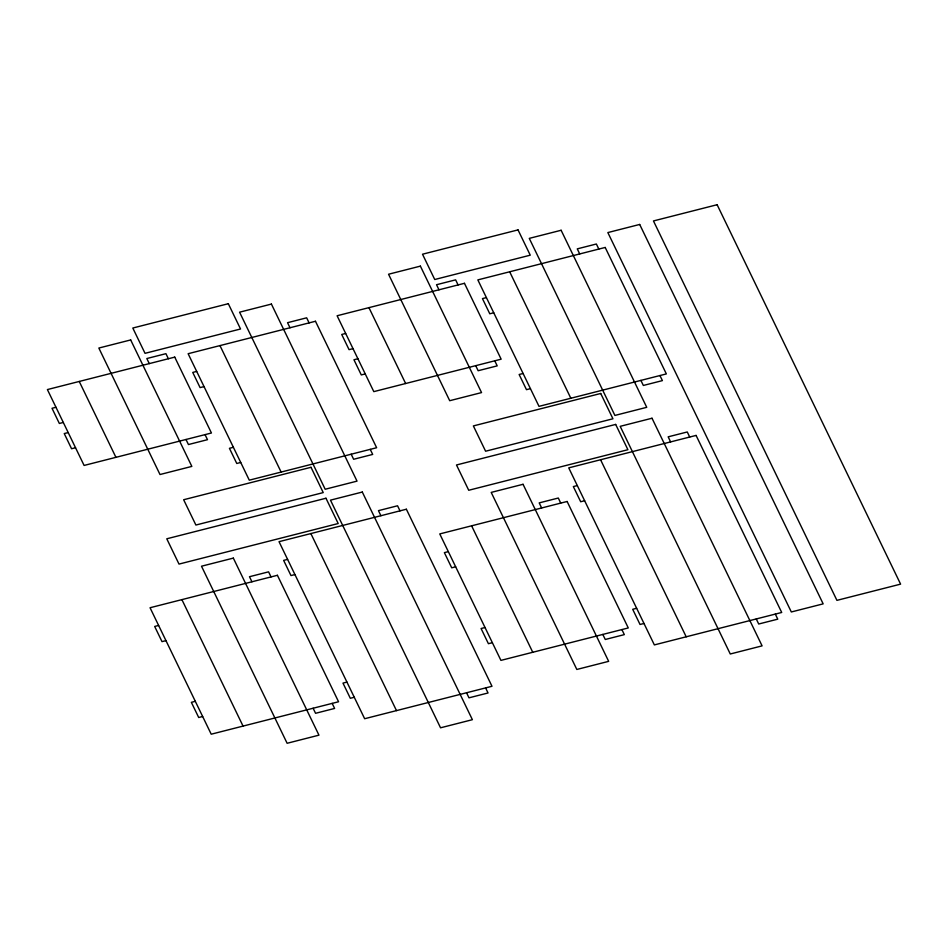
<?xml version="1.0" encoding="UTF-8"?>
<svg xmlns="http://www.w3.org/2000/svg" width="948" height="948" viewBox="0 0 948 948"><rect width="100%" height="100%" fill="white"/><g stroke="black" fill="none" stroke-linecap="round" stroke-linejoin="round"><path stroke-width="1.42" d="M55.968 407.273L52.01 408.28L59.345 423.46L63.303 422.453M196.698 371.415L192.74 372.422L200.075 387.602L204.033 386.594M345.676 333.459L341.718 334.466L349.054 349.646L353.012 348.639M486.407 297.601L482.449 298.608L489.784 313.788L493.742 312.781M68.197 432.561L64.239 433.568L71.574 448.748L75.532 447.74M357.906 358.747L353.948 359.754L361.283 374.934L365.241 373.927M233.386 447.302L229.428 448.309L236.775 463.477L240.721 462.47M523.095 373.476L519.137 374.496L526.484 389.664L530.442 388.656M287.588 559.379L283.63 560.386L290.977 575.566L294.923 574.559M577.296 485.566L573.339 486.573L580.686 501.753L584.643 500.745M158.624 625.443L154.666 626.45L162.001 641.63L165.959 640.623M448.333 551.629L444.375 552.637L451.71 567.816L455.668 566.809M195.312 701.319L191.366 702.326L198.701 717.506L202.659 716.498M485.021 627.505L481.074 628.512L488.41 643.692L492.368 642.685M346.932 682.098L342.975 683.105L350.322 698.285L354.279 697.278M636.641 608.284L632.695 609.291L640.03 624.471L643.988 623.464M598.816 249.075L596.363 244.003L577.261 248.874L579.714 253.934M659.95 375.55L662.403 380.61L643.348 385.457L640.895 380.397M689.717 437.04L687.264 431.968L668.162 436.838L670.615 441.898M775.31 614.103L777.763 619.163L758.708 624.009L756.255 618.949M509.68 271.78L570.838 398.255M600.57 459.744L686.198 636.807M458.085 284.933L455.632 279.861L436.53 284.72L438.983 289.792M494.761 360.821L497.202 365.869L478.148 370.727L475.706 365.667M560.742 503.104L558.301 498.032L539.199 502.89L541.64 507.962M621.888 629.567L624.329 634.627L605.274 639.485L602.821 634.425M368.95 307.638L405.637 383.525M471.606 525.808L532.764 652.283M309.107 322.889L306.654 317.817L287.552 322.687L290.005 327.759M370.241 449.364L372.694 454.424L353.628 459.27L351.187 454.211M400.009 510.854L397.556 505.782L378.453 510.652L380.906 515.724M485.601 687.916L488.054 692.976L468.987 697.823L466.546 692.763M219.972 345.593L281.129 472.068M310.861 533.558L396.489 710.621M168.377 358.747L165.924 353.675L146.822 358.534L149.274 363.605M205.052 434.634L207.494 439.682L188.439 444.541L185.998 439.481M271.033 576.917L268.58 571.845L249.478 576.716L251.931 581.776M332.179 703.392L334.62 708.44L315.566 713.299L313.113 708.239M79.241 381.452L115.929 457.339M181.898 599.622L243.055 726.097M228.314 303.704L132.803 328.032L145.032 353.331L240.543 328.992L228.314 303.704M518.023 229.89L422.512 254.218L434.741 279.518L530.252 255.178L518.023 229.89M130.682 339.941L98.841 348.046L159.999 474.521L191.84 466.404L130.682 339.941M271.412 304.083L239.571 312.188L325.188 489.251L357.029 481.134L271.412 304.083M420.391 266.127L388.55 274.233L449.708 400.708L481.548 392.591L420.391 266.127M561.121 230.269L529.28 238.375L614.908 415.437L646.737 407.32L561.121 230.269M639.687 224.451L607.846 232.568L791.319 611.97L823.16 603.864L639.687 224.451M717.126 204.721L653.456 220.943L836.93 600.357L900.6 584.134L717.126 204.721M174.74 357.123L47.4 389.569L84.099 465.444L211.44 432.999L174.74 357.123M315.471 321.265L188.131 353.711L249.288 480.174L376.629 447.729L315.471 321.265M464.461 283.31L337.109 315.755L373.808 391.631L501.148 359.185L464.461 283.31M605.191 247.452L477.839 279.897L538.997 406.36L666.349 373.915L605.191 247.452M311.003 467.293L183.651 499.738L195.892 525.038L323.232 492.593L311.003 467.293M600.712 393.479L473.36 425.925L485.601 451.224L612.941 418.779L600.712 393.479M325.958 498.233L166.777 538.796L179.006 564.084L338.199 523.533L325.958 498.233M615.667 424.42L456.486 464.982L468.727 490.27L627.908 449.708L615.667 424.42M362.302 492.048L330.473 500.153L440.547 727.803L472.388 719.686L362.302 492.048M652.011 418.234L620.182 426.339L730.268 653.99L762.097 645.872L652.011 418.234M406.372 509.23L279.032 541.675L364.648 718.726L491.988 686.281L406.372 509.23M696.081 435.416L568.741 467.862L654.357 644.913L781.709 612.467L696.081 435.416M233.338 558.111L201.497 566.217L287.126 743.279L318.955 735.162L233.338 558.111M523.047 484.298L491.206 492.403L576.834 669.466L608.663 661.349L523.047 484.298M277.409 575.294L150.057 607.739L211.214 734.202L338.566 701.757L277.409 575.294M567.117 501.48L439.765 533.925L500.923 660.389L628.275 627.943L567.117 501.48"/></g></svg>
